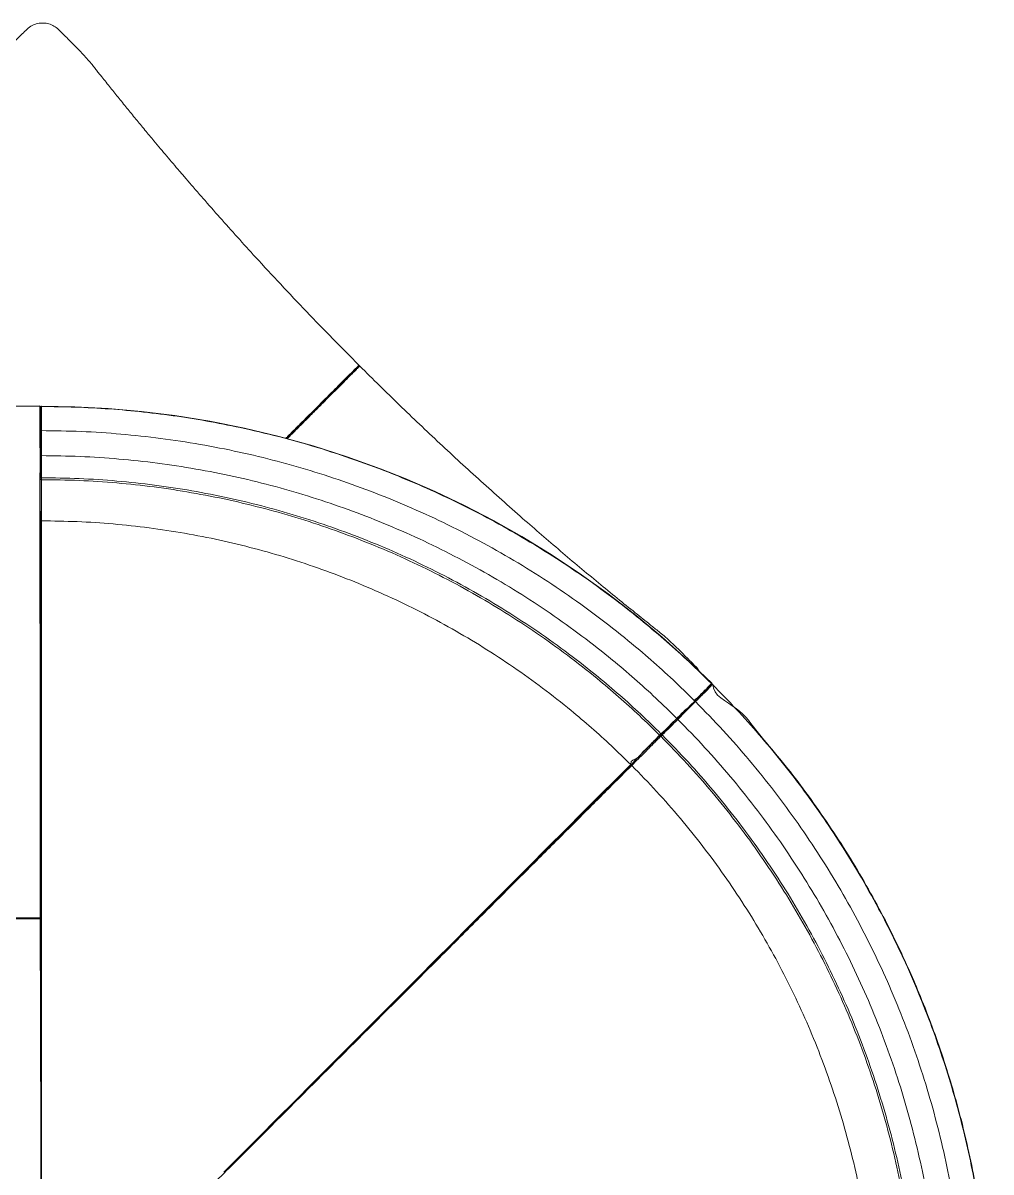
# Model space of a CAD drawing. Header units: millimetres. Extents: x -5377 to 4858, y -4782 to 4333.
# Drawn here: x 2559 to 3334, y -281 to 638 of the extents above; entities that cross this region are included whole.
import ezdxf

# ---------------------------------------------------------------- set-up
doc = ezdxf.new("R2010")
doc.units = ezdxf.units.MM
doc.layers.add('DIKOM_ОБЪЕКТ', color=7, linetype='Continuous')

msp = doc.modelspace()

# ---------------------------------------------------------------- linework, layer by layer
at = {"layer": 'DIKOM_ОБЪЕКТ', "color": 7, "linetype": 'Continuous', "lineweight": 15}
for p, q in [((2574.05, 331.151), (2574.05, 330.787)), ((2574.05, 330.787), (2573.24, 330.06)), ((2574.05, 311.503), (2573.333, 311.502)), ((2574.05, 311.503), (2574.05, 291.503)), ((2574.05, 291.503), (2573.371, 291.502)), ((2572.72, 273.705), (2572.719, 273.754)), ((2574.05, 272.291), (2573.057, 273.182)), ((2574.05, 273.818), (2573.243, 274.543)), ((2574.05, 273.818), (2574.05, 272.291)), ((3110.944, 108.398), (3110.073, 108.445)), ((3097.309, 94.762), (3096.776, 95.293)), ((3083.167, 80.62), (3082.636, 81.149)), ((3082.64, 81.139), (3082.639, 81.139)), ((3069.582, 67.035), (3069.52, 68.172)), ((3069.71, 69.063), (3069.711, 69.064)), ((3070.662, 68.115), (3070.614, 68.992)), ((3046.013, 44.61), (3048.304, 46.867)), ((2441.825, -78.497), (2572.916, -78.497)), ((2572.915, -78.497), (2441.827, -78.497)), ((2573.416, -78.996), (2573.413, -79.002))]:
    msp.add_line(p, q, dxfattribs=at)
at = {"layer": 'DIKOM_ОБЪЕКТ', "color": 7, "linetype": 'Continuous', "lineweight": 15, "flags": 128}
for points in [[(3110.256, 109.6), (3090.773, 128.335), (3070.629, 146.372), (3049.863, 163.675), (3027.402, 181.041), (3004.3, 197.562), (2980.605, 213.203), (2958.365, 226.762), (2935.654, 239.561), (2912.513, 251.578), (2888.98, 262.793), (2865.096, 273.185), (2845.348, 281.054), (2818.644, 290.696), (2791.589, 299.336), (2764.239, 306.958), (2736.623, 313.551), (2708.771, 319.109), (2680.74, 323.622), (2654.192, 326.911), (2627.53, 329.264), (2600.8, 330.679), (2574.05, 331.151), (2574.05, 331.151)], [(3109.999, 108.636), (3110.04, 108.678), (3110.264, 108.902)], [(3111.202, 108.656), (3111.058, 108.511), (3110.944, 108.398)], [(3097.309, 94.762), (3089.389, 86.843), (3083.167, 80.62)], [(3096.784, 95.286), (3096.779, 95.29), (3096.749, 95.321), (3096.692, 95.378), (3096.613, 95.457), (3096.519, 95.551)], [(3070.662, 68.115), (3070.057, 67.51), (3069.582, 67.035)], [(2720.13, -281.447), (2734.183, -267.343), (2748.317, -253.161), (2762.494, -238.939), (2776.707, -224.685), (2790.974, -210.38), (2805.239, -196.078), (2819.466, -181.816), (2833.618, -167.632), (2847.652, -153.568), (2861.574, -139.617), (2875.402, -125.761), (2889.082, -112.055), (2902.579, -98.533), (2915.857, -85.231), (2932.3, -68.76), (2948.331, -52.702), (2963.905, -37.102), (2978.98, -22.002), (2993.515, -7.445), (3007.469, 6.532), (3020.803, 19.889), (3033.482, 32.589), (3045.455, 44.582), (3045.455, 44.582), (3045.455, 44.582)], [(3046.035, 44.588), (3046.031, 44.583), (3046.003, 44.553)], [(2442.066, -77.981), (2442.945, -77.981), (2446.457, -77.983), (2460.508, -77.99), (2516.708, -78.018), (2573.153, -78.046)], [(2573.153, -78.046), (2573.145, -78.136), (2573.129, -78.222), (2573.105, -78.3), (2573.076, -78.367), (2573.041, -78.422), (2573.001, -78.463), (2572.959, -78.488), (2572.915, -78.497)], [(2572.916, -78.497), (2572.965, -78.507), (2573.013, -78.539), (2573.056, -78.591), (2573.093, -78.661), (2573.123, -78.745), (2573.143, -78.839), (2573.154, -78.941), (2573.154, -79.045)]]:
    msp.add_lwpolyline(points, dxfattribs=at)
at = {"layer": 'DIKOM_ОБЪЕКТ', "color": 7, "linetype": 'Continuous', "lineweight": 15}
for centre, radius, start, end in [((2841.394, 316.122), 336.402, 312.742298, 315.75422), ((3201.787, 200.387), 168.571, 224.897887, 225.024036), ((3018.585, 17.339), 90.412, 44.885412, 45.121081), ((2912.821, 225.253), 221.381, 314.732908, 315.127825), ((3068.98, 68.341), 0.5, 225.384367, 288.517848), ((3068.981, 68.34), 0.498, 288.488438, 321.861287), ((3045.747, 44.9), 0.431, 227.402814, 306.520969), ((2572.915, -77.997), 0.5, 270, 0.022736), ((2572.916, -78.997), 0.5, 0.024842, 90), ((2573.199, -77.573), 0.475, 264.441004, 297.043732), ((2573.188, -78.453), 0.593, 266.729199, 292.319362)]:
    msp.add_arc(centre, radius, start, end, dxfattribs=at)
for points, knots in [([(2546.037, 616.583), (2547.348, 617.849), (2549.961, 620.374), (2553.866, 624.152), (2557.765, 627.895), (2561.533, 631.621), (2565.382, 635.04), (2569.903, 636.961), (2574.485, 637.686), (2578.998, 637.262), (2583.258, 635.773), (2587.072, 633.232), (2590.21, 629.868), (2593.514, 626.625), (2596.815, 623.312), (2600.186, 619.942), (2603.798, 616.349), (2607.537, 612.41), (2611.19, 608.333), (2614.392, 604.55), (2617.032, 601.262), (2619.302, 598.377), (2620.739, 596.565), (2621.438, 595.685)], [0, 0, 0, 0, 0.0543568, 0.1084021, 0.1621184, 0.2154917, 0.2668122, 0.3143477, 0.3597478, 0.4040002, 0.4481522, 0.4930779, 0.5391572, 0.5850145, 0.6312481, 0.6786597, 0.7272133, 0.7832039, 0.8406695, 0.8904873, 0.9310247, 0.9664737, 1, 1, 1, 1]), ([(2621.438, 595.685), (2623.811, 592.7), (2628.455, 586.862), (2635.48, 578.124), (2642.516, 569.439), (2649.67, 560.687), (2656.883, 551.937), (2663.442, 544.047), (2669.283, 537.072), (2674.381, 531.021), (2679.473, 525.011), (2684.713, 518.866), (2690.304, 512.346), (2696.522, 505.144), (2705.408, 494.929), (2716.942, 481.823), (2730.987, 466.11), (2747.195, 448.264), (2765.593, 428.383), (2786.157, 406.657), (2806.995, 385.091), (2821.075, 370.922), (2828.08, 363.873)], [0, 0, 0, 0, 0.0368212, 0.0720259, 0.108253, 0.1447347, 0.1811706, 0.217734, 0.2438058, 0.2690113, 0.2941223, 0.3198605, 0.3469853, 0.3770495, 0.4117285, 0.4777065, 0.5456113, 0.6152121, 0.7104667, 0.8071413, 0.9040454, 1, 1, 1, 1]), ([(2769.675, 305.443), (2770.282, 306.051), (2773.262, 309.033), (2778.547, 314.319), (2785.391, 321.166), (2792.004, 327.782), (2798.27, 334.051), (2804.381, 340.164), (2810.192, 345.977), (2815.565, 351.353), (2819.977, 355.767), (2823.456, 359.247), (2826.184, 361.976), (2827.449, 363.241), (2828.08, 363.873)], [0, 0, 0, 0, 0.0216654, 0.1062665, 0.1926354, 0.27943, 0.3662284, 0.4526003, 0.5507362, 0.6491846, 0.7473172, 0.8314809, 0.9158395, 1, 1, 1, 1]), ([(2828.07, 363.155), (2827.616, 362.701), (2826.708, 361.792), (2824.877, 359.961), (2822.705, 357.787), (2820.04, 355.122), (2816.858, 351.938), (2813.083, 348.162), (2808.862, 343.939), (2804.011, 339.085), (2798.539, 333.611), (2792.364, 327.434), (2785.751, 320.817), (2778.857, 313.921), (2773.65, 308.711), (2770.771, 305.831), (2770.229, 305.289)], [0, 0, 0, 0, 0.06250605, 0.12501282, 0.18883505, 0.25265725, 0.32556925, 0.39848181, 0.47352252, 0.54856392, 0.63376172, 0.71895911, 0.80759625, 0.89623329, 0.980465, 1, 1, 1, 1]), ([(2770.229, 305.289), (2772.192, 307.252), (2776.178, 311.24), (2782.083, 317.148), (2787.924, 322.991), (2793.529, 328.599), (2798.81, 333.883), (2803.79, 338.865), (2808.472, 343.548), (2812.758, 347.836), (2816.583, 351.663), (2819.973, 355.054), (2822.94, 358.023), (2825.206, 360.29), (2826.906, 361.991), (2827.681, 362.766), (2828.07, 363.155)], [0, 0, 0, 0, 0.0714528, 0.1451105, 0.2209688, 0.2968268, 0.3704812, 0.444137, 0.5199722, 0.5958068, 0.6688085, 0.7418096, 0.8169452, 0.8920811, 0.9459379, 1, 1, 1, 1]), ([(2828.787, 363.166), (2828.395, 362.774), (2827.612, 361.99), (2825.678, 360.055), (2822.771, 357.148), (2818.516, 352.891), (2813.472, 347.844), (2807.663, 342.034), (2801.191, 335.559), (2794.151, 328.516), (2786.611, 320.973), (2778.807, 313.166), (2773.418, 307.774), (2770.78, 305.135)], [0, 0, 0, 0, 0.0545185, 0.1090374, 0.2077493, 0.3067751, 0.4054808, 0.5050884, 0.6050195, 0.7046267, 0.8042535, 0.9042043, 1, 1, 1, 1]), ([(2828.08, 363.873), (2828.115, 363.83), (2828.185, 363.744), (2828.229, 363.58), (2828.22, 363.412), (2828.163, 363.263), (2828.098, 363.187), (2828.07, 363.155)], [0, 0, 0, 0, 0.207052, 0.41401884, 0.62358859, 0.83881721, 1, 1, 1, 1]), ([(2828.07, 363.155), (2828.116, 363.193), (2828.208, 363.268), (2828.383, 363.316), (2828.558, 363.305), (2828.697, 363.246), (2828.763, 363.187), (2828.787, 363.166)], [0, 0, 0, 0, 0.2229248, 0.4457726, 0.6652949, 0.8788686, 1, 1, 1, 1]), ([(2828.787, 363.166), (2839.29, 352.771), (2860.376, 331.899), (2892.719, 301.194), (2925.596, 270.926), (2952.817, 246.699), (2974.084, 228.217), (2989.24, 215.242), (3004.442, 202.419), (3019.592, 189.829), (3034.467, 177.65), (3048.391, 166.409), (3058.361, 158.467), (3064.699, 153.452), (3068.331, 150.595), (3072.43, 147.176), (3076.857, 143.259), (3081.289, 139.077), (3085.515, 134.823), (3089.576, 130.772), (3093.354, 126.993), (3096.699, 123.652), (3099.024, 121.322), (3099.767, 119.828), (3099.901, 119.558)], [0, 0, 0, 0, 0.1215137, 0.2439841, 0.366716, 0.4890002, 0.5436369, 0.5984216, 0.6530705, 0.7071863, 0.7604091, 0.8111662, 0.8543441, 0.8652345, 0.8776334, 0.8923396, 0.9091242, 0.9262415, 0.9424377, 0.9584311, 0.9734297, 0.9863081, 0.9975242, 1, 1, 1, 1]), ([(2572.703, 331.143), (2562.393, 331.077), (2550.844, 331.003), (2532.255, 330.879), (2516.936, 330.775), (2502.856, 330.676), (2495.816, 330.627)], [0, 0, 0, 0, 0.4022773, 0.4506169, 0.7253096, 1, 1, 1, 1]), ([(2572.719, 273.754), (2572.717, 273.763), (2572.712, 273.78), (2572.751, 273.947), (2572.837, 274.616), (2572.899, 275.805), (2572.959, 277.434), (2573.007, 279.481), (2573.044, 281.87), (2573.075, 284.536), (2573.062, 288.447), (2572.995, 293.615), (2572.955, 299.921), (2572.93, 306.237), (2572.967, 311.529), (2572.976, 315.782), (2572.951, 318.883), (2572.929, 321.772), (2572.901, 324.379), (2572.875, 326.615), (2572.844, 328.431), (2572.834, 329.777), (2572.779, 330.95), (2572.684, 331.472), (2572.673, 331.516), (2572.689, 331.156), (2572.705, 331.011), (2572.704, 331.098), (2572.703, 331.143)], [0, 0, 0, 0, 0.0207174, 0.0452359, 0.0697003, 0.094494, 0.1192872, 0.1442947, 0.1693031, 0.1942847, 0.2192697, 0.2715214, 0.3240749, 0.3769919, 0.4297413, 0.4567474, 0.4837478, 0.5106698, 0.5375882, 0.5645228, 0.5914574, 0.6184016, 0.6453474, 0.7146238, 0.7841503, 0.8539627, 0.9236292, 1, 1, 1, 1]), ([(2572.703, 331.143), (2572.705, 331.143), (2572.818, 331.145), (2572.997, 331.093), (2573.17, 330.879), (2573.205, 330.725), (2573.205, 330.649), (2573.205, 330.649)], [0, 0, 0, 0, 0.00528997, 0.50185378, 0.81373906, 0.99910168, 1, 1, 1, 1]), ([(2574.05, 331.151), (2574.042, 331.145), (2574.025, 331.132), (2573.89, 331.014), (2573.661, 330.812), (2573.438, 330.614), (2573.28, 330.472), (2573.254, 330.45)], [0, 0, 0, 0, 0.20649, 0.4132043, 0.6165137, 0.9390773, 1, 1, 1, 1]), ([(2572.716, 273.688), (2572.736, 273.686), (2572.809, 273.679), (2572.924, 273.722), (2573.037, 273.795), (2573.113, 273.878), (2573.16, 273.957), (2573.185, 274.02), (2573.197, 274.064), (2573.201, 274.086), (2573.203, 274.098), (2573.206, 274.109), (2573.206, 274.12), (2573.208, 274.131), (2573.209, 274.148), (2573.217, 274.23), (2573.245, 274.534), (2573.281, 275.157), (2573.315, 276.084), (2573.348, 277.291), (2573.376, 278.752), (2573.403, 280.441), (2573.427, 282.329), (2573.44, 284.396), (2573.437, 286.594), (2573.412, 288.852), (2573.374, 291.236), (2573.33, 294.032), (2573.321, 299.027), (2573.32, 304.681), (2573.331, 310.105), (2573.338, 313.337), (2573.332, 315.804), (2573.322, 318.038), (2573.311, 320.219), (2573.3, 322.285), (2573.289, 324.209), (2573.28, 325.934), (2573.275, 327.408), (2573.271, 328.586), (2573.277, 329.451), (2573.254, 329.987), (2573.225, 330.259), (2573.181, 330.424), (2573.188, 330.414), (2573.203, 330.267), (2573.177, 330.608), (2573.205, 330.496), (2573.204, 330.623), (2573.204, 330.649)], [0, 0, 0, 0, 0.0005004, 0.0018343, 0.0029236, 0.0038442, 0.0046091, 0.0052098, 0.005565, 0.0057781, 0.005972, 0.0062573, 0.0068338, 0.0085768, 0.0159308, 0.0368105, 0.0554108, 0.0750284, 0.0946169, 0.1141492, 0.1335445, 0.1527314, 0.1719355, 0.1913798, 0.2109549, 0.2303013, 0.248795, 0.2705635, 0.300049, 0.3734681, 0.4116316, 0.4354225, 0.4540691, 0.4738289, 0.4934906, 0.5136556, 0.5341776, 0.5548532, 0.57538, 0.5955485, 0.6152476, 0.6344208, 0.654194, 0.6715709, 0.681028, 0.6926632, 0.707203, 0.9394825, 1, 1, 1, 1]), ([(2574.05, 330.787), (2574.05, 330.705), (2574.05, 330.537), (2574.05, 329.424), (2574.05, 327.623), (2574.05, 325.115), (2574.05, 322.05), (2574.05, 318.625), (2574.05, 315.067), (2574.05, 312.669), (2574.05, 311.503)], [0, 0, 0, 0, 0.1167056, 0.240238, 0.3687883, 0.4999991, 0.6312111, 0.7597601, 0.8832953, 1, 1, 1, 1]), ([(2574.05, 330.787), (2583.141, 330.693), (2601.323, 330.504), (2628.559, 328.98), (2655.728, 326.548), (2682.788, 323.124), (2709.711, 318.735), (2738.047, 313.063), (2767.725, 305.905), (2798.629, 297.051), (2829.136, 286.896), (2858.108, 275.869), (2885.561, 264.141), (2911.511, 251.875), (2936.981, 238.637), (2961.932, 224.446), (2986.328, 209.322), (3010.137, 193.287), (3033.319, 176.364), (3054.728, 159.466), (3074.424, 142.749), (3092.554, 126.406), (3104.184, 115.03), (3109.999, 109.342)], [0, 0, 0, 0, 0.045835, 0.0916754, 0.1375061, 0.1833479, 0.229178, 0.2750194, 0.3290351, 0.38306, 0.4370756, 0.4911011, 0.5393289, 0.5875659, 0.6357971, 0.6840305, 0.7322656, 0.7804952, 0.828733, 0.8769605, 0.9179784, 0.9589857, 1, 1, 1, 1]), ([(2574.05, 311.503), (2584.682, 311.371), (2605.946, 311.106), (2637.783, 308.967), (2669.5, 305.557), (2701.042, 300.757), (2732.16, 294.646), (2762.806, 287.254), (2792.926, 278.625), (2822.657, 268.728), (2852.139, 257.507), (2881.313, 244.95), (2910.106, 231.054), (2938.277, 215.925), (2965.763, 199.597), (2992.523, 182.094), (3018.498, 163.454), (3041.521, 145.383), (3061.763, 128.201), (3079.477, 112.229), (3090.838, 101.111), (3096.519, 95.551)], [0, 0, 0, 0, 0.0549859, 0.1099697, 0.1649573, 0.2199392, 0.2749286, 0.328928, 0.3829365, 0.4369352, 0.490944, 0.5460439, 0.6011556, 0.6562553, 0.7113671, 0.7664667, 0.8215787, 0.8766783, 0.9177902, 0.9588915, 1, 1, 1, 1]), ([(2574.05, 291.503), (2574.05, 290.435), (2574.05, 288.235), (2574.05, 284.972), (2574.05, 281.831), (2574.05, 279.02), (2574.05, 276.72), (2574.05, 275.068), (2574.05, 274.047), (2574.05, 273.893), (2574.05, 273.818)], [0, 0, 0, 0, 0.1167045, 0.2402398, 0.3687904, 0.4999988, 0.6312122, 0.75976, 0.8832943, 1, 1, 1, 1]), ([(2574.05, 291.503), (2584.395, 291.375), (2605.084, 291.117), (2636.06, 289.036), (2666.921, 285.718), (2697.61, 281.047), (2727.887, 275.101), (2757.704, 267.909), (2787.01, 259.513), (2815.938, 249.884), (2844.622, 238.966), (2873.009, 226.748), (2901.024, 213.228), (2928.433, 198.509), (2955.176, 182.621), (2981.213, 165.592), (3006.485, 147.455), (3028.885, 129.874), (3048.576, 113.16), (3065.805, 97.626), (3076.855, 86.812), (3082.381, 81.405)], [0, 0, 0, 0, 0.0549881, 0.1099742, 0.1649645, 0.2199488, 0.2749406, 0.3289422, 0.382953, 0.4369539, 0.4909652, 0.5460677, 0.601182, 0.6562837, 0.711398, 0.7665, 0.8216144, 0.8767164, 0.9178157, 0.9589044, 1, 1, 1, 1]), ([(2573.153, -78.046), (2573.147, -70.416), (2573.134, -55.139), (2573.116, -32.417), (2573.098, -9.886), (2573.08, 12.367), (2573.063, 34.271), (2573.047, 54.724), (2573.033, 73.751), (2573.018, 92.783), (2573.004, 112.724), (2572.989, 133.408), (2572.976, 153.442), (2572.965, 172.761), (2572.957, 189.769), (2572.949, 204.726), (2572.941, 217.809), (2572.934, 230.285), (2572.933, 241.113), (2572.93, 249.955), (2572.918, 256.682), (2572.897, 262.302), (2572.872, 266.386), (2572.839, 269.063), (2572.803, 270.683), (2572.769, 271.702), (2572.742, 272.274), (2572.722, 272.811), (2572.723, 273.125), (2572.724, 273.388)], [0, 0, 0, 0, 0.0437128, 0.0875239, 0.1313847, 0.1752454, 0.2190563, 0.262769, 0.3000738, 0.3373787, 0.3833755, 0.4294586, 0.4755706, 0.5216536, 0.5676504, 0.602404, 0.6371879, 0.6719502, 0.7066748, 0.7320641, 0.7575701, 0.7830764, 0.8084664, 0.8273646, 0.8463033, 0.8653003, 0.8843198, 0.9032863, 1, 1, 1, 1]), ([(2573.043, 274.244), (2573.046, 273.987), (2573.05, 273.679), (2573.058, 273.15), (2573.064, 272.575), (2573.073, 271.552), (2573.08, 269.93), (2573.086, 267.256), (2573.088, 263.24), (2573.089, 257.628), (2573.087, 252.296), (2573.084, 248.43), (2573.083, 247.279)], [0, 0, 0, 0, 0.3406824, 0.4093895, 0.4782885, 0.5471064, 0.6157122, 0.6841736, 0.7749962, 0.8658184, 0.9600476, 1, 1, 1, 1]), ([(2574.05, 273.818), (2584.141, 273.693), (2604.321, 273.442), (2634.537, 271.411), (2664.639, 268.175), (2694.575, 263.619), (2724.108, 257.819), (2753.193, 250.803), (2781.779, 242.614), (2809.997, 233.221), (2837.976, 222.572), (2865.666, 210.654), (2892.992, 197.466), (2919.728, 183.108), (2945.815, 167.611), (2971.212, 150.999), (2995.863, 133.309), (3017.69, 116.177), (3036.854, 99.912), (3053.599, 84.82), (3064.34, 74.316), (3069.711, 69.064)], [0, 0, 0, 0, 0.0550141, 0.1100262, 0.1650423, 0.2200526, 0.2750704, 0.329097, 0.3831336, 0.4371599, 0.4911966, 0.5463249, 0.6014651, 0.6565928, 0.7117335, 0.7668611, 0.8220013, 0.8771294, 0.9180911, 0.9590422, 1, 1, 1, 1]), ([(2574.05, 272.291), (2584.119, 272.165), (2604.256, 271.915), (2634.406, 269.889), (2664.442, 266.66), (2694.313, 262.114), (2723.782, 256.326), (2752.804, 249.326), (2781.328, 241.154), (2809.484, 231.782), (2837.403, 221.155), (2865.031, 209.264), (2892.299, 196.104), (2918.976, 181.777), (2945.006, 166.314), (2970.348, 149.739), (2994.946, 132.087), (3016.725, 114.992), (3035.846, 98.764), (3052.553, 83.706), (3063.27, 73.226), (3068.629, 67.985)], [0, 0, 0, 0, 0.0550147, 0.110027, 0.1650439, 0.2200548, 0.2750726, 0.3291005, 0.3831371, 0.437164, 0.4912013, 0.5463303, 0.6014708, 0.6565993, 0.7117401, 0.7668685, 0.8220091, 0.8771376, 0.9180967, 0.9590448, 1, 1, 1, 1]), ([(2574.05, 272.291), (2574.05, 272.126), (2574.05, 271.796), (2574.05, 270.023), (2574.05, 267.302), (2574.05, 263.552), (2574.05, 258.838), (2574.05, 253.194), (2574.05, 246.767), (2574.05, 241.817), (2574.05, 239.355)], [0, 0, 0, 0, 0.1234037, 0.2481662, 0.3738493, 0.5000001, 0.6261497, 0.7518343, 0.8765968, 1, 1, 1, 1]), ([(2573.419, -77.999), (2573.418, -77.521), (2573.414, -72.981), (2573.41, -64.431), (2573.405, -52.313), (2573.401, -40.195), (2573.397, -28.062), (2573.392, -15.975), (2573.388, -3.966), (2573.384, 7.958), (2573.38, 19.79), (2573.376, 31.525), (2573.372, 43.156), (2573.368, 54.678), (2573.364, 66.083), (2573.36, 77.367), (2573.357, 88.514), (2573.353, 99.509), (2573.35, 110.338), (2573.347, 121.001), (2573.344, 131.496), (2573.34, 141.819), (2573.338, 151.964), (2573.335, 161.924), (2573.333, 171.694), (2573.33, 181.269), (2573.328, 190.642), (2573.326, 199.809), (2573.325, 208.763), (2573.324, 217.528), (2573.317, 225.757), (2573.311, 233.081), (2573.308, 238.866), (2573.308, 243.471), (2573.309, 245.885), (2573.309, 247.061)], [0, 0, 0, 0, 0.0037804, 0.0359078, 0.0678742, 0.1002314, 0.132794, 0.1653449, 0.1978882, 0.2304277, 0.2629678, 0.2955125, 0.3280653, 0.3606305, 0.3932127, 0.4258168, 0.4584469, 0.4910331, 0.5235501, 0.5560565, 0.5885553, 0.6210496, 0.6535422, 0.6860359, 0.7185336, 0.7510376, 0.7835502, 0.8160739, 0.848612, 0.8811633, 0.9140649, 0.9428365, 0.967397, 0.9841084, 1, 1, 1, 1]), ([(2574.05, 239.355), (2574.05, 234.499), (2574.05, 224.711), (2574.05, 208.947), (2574.05, 192.262), (2574.05, 174.604), (2574.05, 156.021), (2574.05, 136.545), (2574.05, 116.221), (2574.05, 95.103), (2574.05, 73.253), (2574.05, 50.739), (2574.05, 27.637), (2574.05, 4.03), (2574.05, -19.995), (2574.05, -44.348), (2574.05, -68.932), (2574.05, -93.652), (2574.05, -118.411), (2574.05, -143.112), (2574.05, -167.662), (2574.05, -191.969), (2574.05, -215.807), (2574.05, -239.1), (2574.05, -261.783), (2574.05, -283.929), (2574.05, -305.482), (2574.05, -326.379), (2574.05, -346.616), (2574.05, -359.635), (2574.05, -366.096)], [0, 0, 0, 0, 0.0333726, 0.0672585, 0.1016326, 0.1364666, 0.1717295, 0.2073876, 0.2434045, 0.2797414, 0.3163569, 0.3532081, 0.39025, 0.4274361, 0.4647191, 0.5020506, 0.5393822, 0.5766652, 0.6138513, 0.6508932, 0.6877443, 0.7243599, 0.7606968, 0.79608, 0.8311175, 0.865775, 0.9000203, 0.9338236, 0.9671583, 1, 1, 1, 1]), ([(2574.05, 239.355), (2583.645, 239.236), (2602.836, 238.997), (2631.569, 237.066), (2660.194, 233.989), (2688.661, 229.656), (2716.744, 224.141), (2744.403, 217.47), (2771.586, 209.682), (2798.419, 200.75), (2825.025, 190.623), (2851.356, 179.29), (2877.341, 166.749), (2902.765, 153.096), (2927.572, 138.359), (2951.723, 122.563), (2975.165, 105.74), (2995.928, 89.443), (3014.168, 73.962), (3030.112, 59.589), (3040.34, 49.585), (3045.455, 44.582)], [0, 0, 0, 0, 0.0550042, 0.1100063, 0.1650126, 0.2200131, 0.2750212, 0.3290385, 0.3830649, 0.4370819, 0.491109, 0.5462275, 0.6013579, 0.6564757, 0.7116064, 0.766724, 0.8218548, 0.8769728, 0.9179866, 0.9589897, 1, 1, 1, 1]), ([(3096.519, 95.551), (3096.519, 95.551), (3096.519, 96.636), (3099.177, 97.71), (3100.958, 100.143), (3103.176, 102.213), (3105.052, 104.164), (3106.715, 105.851), (3108.081, 107.26), (3109.101, 108.325), (3109.836, 109.116), (3109.942, 109.262), (3109.999, 109.341)], [0, 0, 0, 0, 0.0000015, 0.1089248, 0.2178493, 0.3267995, 0.43575, 0.5445464, 0.6533398, 0.7619827, 0.8706243, 1, 1, 1, 1]), ([(3096.784, 95.286), (3097.128, 95.63), (3098.02, 96.522), (3099.476, 97.98), (3101.115, 99.625), (3102.703, 101.22), (3104.191, 102.717), (3105.554, 104.09), (3106.769, 105.317), (3107.817, 106.378), (3108.677, 107.252), (3109.338, 107.928), (3109.789, 108.401), (3109.97, 108.592), (3110.019, 108.654), (3110.035, 108.674)], [0, 0, 0, 0, 0.0500837, 0.1297744, 0.2136744, 0.296962, 0.3802904, 0.4640073, 0.5471926, 0.6308693, 0.7142311, 0.7975629, 0.88146, 0.9631066, 1, 1, 1, 1]), ([(3110.944, 108.398), (3110.887, 108.34), (3110.768, 108.221), (3109.981, 107.434), (3108.707, 106.161), (3106.934, 104.387), (3104.767, 102.22), (3102.345, 99.799), (3099.829, 97.282), (3098.133, 95.586), (3097.309, 94.762)], [0, 0, 0, 0, 0.1167012, 0.2402384, 0.368788, 0.499999, 0.6312105, 0.7597605, 0.8832924, 1, 1, 1, 1]), ([(3111.202, 108.656), (3111.192, 108.657), (3111.171, 108.66), (3110.992, 108.672), (3110.688, 108.691), (3110.34, 108.711), (3110.076, 108.726), (3109.991, 108.73)], [0, 0, 0, 0, 0.1891246, 0.3783317, 0.5645094, 0.8598488, 1, 1, 1, 1]), ([(3109.999, 109.343), (3110.001, 109.345), (3110.012, 109.356), (3110.056, 109.401), (3110.141, 109.485), (3110.216, 109.56), (3110.256, 109.6)], [0, 0, 0, 0, 0.0232687, 0.1247418, 0.5306343, 1, 1, 1, 1]), ([(3109.999, 109.342), (3109.999, 109.342), (3109.999, 109.342), (3109.999, 109.342), (3109.999, 109.343)], [0, 0, 0, 0, 0.001447, 1, 1, 1, 1]), ([(3110.141, 108.94), (3110.142, 108.987), (3110.145, 109.083), (3110.096, 109.226), (3110.031, 109.304), (3109.999, 109.343)], [0, 0, 0, 0, 0.3132704, 0.6564769, 1, 1, 1, 1]), ([(3110.031, 108.676), (3110.056, 108.709), (3110.111, 108.784), (3110.148, 108.925), (3110.145, 109.077), (3110.097, 109.224), (3110.032, 109.302), (3109.999, 109.341)], [0, 0, 0, 0, 0.1708471, 0.3781064, 0.5854111, 0.7926945, 1, 1, 1, 1]), ([(3110.256, 109.6), (3110.257, 109.6), (3110.337, 109.525), (3110.425, 109.361), (3110.396, 109.103), (3110.326, 108.949), (3110.265, 108.903), (3110.264, 108.902)], [0, 0, 0, 0, 0.0052571, 0.479592, 0.8033668, 0.997962, 1, 1, 1, 1]), ([(3110.944, 108.398), (3117.306, 101.903), (3130.03, 88.913), (3148.211, 68.576), (3165.703, 47.645), (3182.416, 26.091), (3198.35, 3.949), (3214.376, -20.098), (3230.299, -46.145), (3245.892, -74.258), (3260.282, -103.01), (3272.971, -131.294), (3284.09, -159), (3293.767, -186.022), (3302.416, -213.393), (3310.024, -241.07), (3316.58, -269.015), (3322.077, -297.189), (3326.503, -325.548), (3329.693, -352.635), (3331.8, -378.383), (3333.063, -402.759), (3333.243, -419.026), (3333.332, -427.161)], [0, 0, 0, 0, 0.0458354, 0.0916756, 0.1375061, 0.1833483, 0.2291782, 0.2750194, 0.3290353, 0.3830603, 0.4370755, 0.491101, 0.5393291, 0.587566, 0.635797, 0.6840305, 0.7322655, 0.7804953, 0.8287329, 0.8769603, 0.9179783, 0.9589856, 1, 1, 1, 1]), ([(3333.697, -427.159), (3333.588, -418.149), (3333.371, -400.126), (3331.826, -373.129), (3329.351, -345.749), (3325.8, -318.028), (3321.147, -290.01), (3315.608, -262.951), (3309.282, -236.866), (3302.273, -211.757), (3294.406, -186.896), (3285.697, -162.325), (3276.737, -139.562), (3266.766, -116.38), (3255.707, -92.824), (3242.685, -67.583), (3228.733, -42.845), (3213.856, -18.65), (3198.112, 4.984), (3181.721, 27.526), (3165.202, 49.187), (3147.017, 69.249), (3132.831, 90.851), (3111.202, 99.461), (3111.202, 108.656), (3111.202, 108.656)], [0, 0, 0, 0, 0.0454089, 0.0908314, 0.1362403, 0.1839373, 0.23165, 0.279347, 0.3231048, 0.366899, 0.4107055, 0.4544997, 0.4982576, 0.533969, 0.5816661, 0.6293788, 0.6770757, 0.7247727, 0.7724854, 0.8201824, 0.8651235, 0.9100912, 0.9550587, 0.9999999, 1, 1, 1, 1]), ([(3082.381, 81.405), (3083.591, 82.572), (3086.011, 84.906), (3090.103, 89.879), (3096.519, 92.221), (3096.519, 95.551), (3096.519, 95.551)], [0, 0, 0, 0, 0.2502154, 0.5004314, 0.9999978, 1, 1, 1, 1]), ([(3082.644, 81.142), (3085.266, 83.787), (3089.257, 87.81), (3094.013, 92.436), (3096.013, 94.602), (3096.765, 95.262), (3096.787, 95.281)], [0, 0, 0, 0, 0.5586226, 0.8499571, 0.9956175, 1, 1, 1, 1]), ([(3097.309, 94.762), (3104.733, 87.151), (3119.582, 71.928), (3140.582, 47.903), (3160.598, 23.064), (3179.507, -2.634), (3197.189, -28.958), (3213.632, -55.855), (3228.829, -83.255), (3242.854, -111.276), (3255.766, -140.057), (3267.516, -169.566), (3278.051, -199.752), (3287.272, -230.369), (3295.162, -261.35), (3301.708, -292.649), (3306.894, -324.196), (3310.396, -353.255), (3312.56, -379.718), (3313.791, -403.537), (3313.963, -419.432), (3314.049, -427.38)], [0, 0, 0, 0, 0.0549859, 0.1099697, 0.1649574, 0.2199395, 0.2749287, 0.3289281, 0.3829365, 0.4369352, 0.4909441, 0.5460441, 0.6011558, 0.6562552, 0.7113673, 0.7664666, 0.8215786, 0.8766783, 0.9177902, 0.9588915, 1, 1, 1, 1]), ([(3070.372, 69.021), (3070.392, 69.039), (3070.449, 69.087), (3070.689, 69.308), (3071.174, 69.774), (3071.881, 70.46), (3072.779, 71.34), (3073.848, 72.394), (3075.081, 73.612), (3076.448, 74.967), (3077.928, 76.439), (3079.496, 78.001), (3081.078, 79.576), (3082.133, 80.631), (3082.64, 81.138)], [0, 0, 0, 0, 0.0494469, 0.1336482, 0.2234576, 0.3110347, 0.3976375, 0.4849112, 0.5714655, 0.6581713, 0.7456233, 0.8324541, 0.9195551, 1, 1, 1, 1]), ([(3083.167, 80.62), (3082.411, 79.865), (3080.856, 78.309), (3078.548, 76.002), (3076.327, 73.781), (3074.34, 71.793), (3072.713, 70.167), (3071.546, 68.999), (3070.824, 68.277), (3070.715, 68.168), (3070.662, 68.115)], [0, 0, 0, 0, 0.1167053, 0.2402411, 0.36879, 0.5000024, 0.6312116, 0.7597595, 0.8832986, 1, 1, 1, 1]), ([(3082.377, 81.402), (3082.379, 81.403), (3082.381, 81.403), (3082.381, 81.405), (3082.381, 81.405)], [0, 0, 0, 0, 0.9912747, 1, 1, 1, 1]), ([(3083.167, 80.62), (3090.391, 73.214), (3104.838, 58.403), (3125.27, 35.027), (3144.745, 10.86), (3163.144, -14.144), (3180.348, -39.757), (3196.347, -65.927), (3211.132, -92.586), (3224.778, -119.85), (3237.341, -147.853), (3248.774, -176.564), (3259.023, -205.934), (3267.996, -235.723), (3275.672, -265.868), (3282.042, -296.321), (3287.088, -327.015), (3290.494, -355.286), (3292.599, -381.028), (3293.798, -404.195), (3293.965, -419.655), (3294.049, -427.386)], [0, 0, 0, 0, 0.0549882, 0.1099744, 0.1649645, 0.219949, 0.2749407, 0.3289423, 0.382953, 0.436954, 0.4909653, 0.5460677, 0.6011818, 0.6562837, 0.7113981, 0.7664999, 0.8216143, 0.8767163, 0.9178156, 0.9589043, 1, 1, 1, 1]), ([(3045.455, 44.582), (3045.455, 44.582), (3045.455, 48.384), (3051.274, 48.668), (3054.701, 54.367), (3058.891, 57.963), (3062.135, 61.404), (3064.826, 64.079), (3066.881, 66.174), (3068.185, 67.511), (3068.629, 67.985), (3068.629, 67.985), (3068.629, 67.985)], [0, 0, 0, 0, 0.0000003, 0.1193087, 0.2386175, 0.3618908, 0.4856056, 0.6093196, 0.7325934, 0.8662962, 0.9999988, 1, 1, 1, 1]), ([(3069.582, 67.035), (3069.465, 66.919), (3069.231, 66.685), (3067.978, 65.431), (3066.054, 63.507), (3063.402, 60.855), (3060.069, 57.523), (3056.078, 53.531), (3051.533, 48.987), (3048.033, 45.486), (3046.292, 43.746)], [0, 0, 0, 0, 0.1234036, 0.2481659, 0.3738499, 0.4999994, 0.6261502, 0.7518331, 0.8765957, 1, 1, 1, 1]), ([(3069.227, 68.125), (3069.147, 68.043), (3068.921, 67.811), (3067.678, 66.566), (3065.66, 64.541), (3062.987, 61.862), (3059.636, 58.506), (3055.639, 54.503), (3051.858, 50.717), (3049.247, 48.104), (3048.315, 47.171)], [0, 0, 0, 0, 0.0829048, 0.2342999, 0.3715803, 0.5088599, 0.6501291, 0.7913992, 0.9255083, 1, 1, 1, 1]), ([(3069.131, 67.898), (3069.201, 67.922), (3069.34, 67.97), (3069.356, 68.015), (3069.71, 68.202), (3070.053, 68.625), (3070.392, 69.043)], [0, 0, 0, 0, 0.0125586, 0.0250282, 0.0372435, 1, 1, 1, 1]), ([(3069.582, 67.035), (3076.613, 59.827), (3090.674, 45.411), (3110.561, 22.659), (3129.517, -0.864), (3147.424, -25.2), (3164.169, -50.13), (3179.741, -75.602), (3194.132, -101.549), (3207.414, -128.086), (3219.642, -155.342), (3230.77, -183.287), (3240.745, -211.873), (3249.479, -240.867), (3256.95, -270.208), (3263.15, -299.848), (3268.061, -329.723), (3271.373, -357.21), (3273.419, -382.207), (3274.585, -404.667), (3274.752, -419.656), (3274.836, -427.151)], [0, 0, 0, 0, 0.0550145, 0.1100271, 0.1650437, 0.2200546, 0.2750729, 0.3291003, 0.3831371, 0.437164, 0.4912014, 0.5463302, 0.6014708, 0.6565992, 0.7117402, 0.7668683, 0.8220092, 0.8771377, 0.9180966, 0.9590448, 1, 1, 1, 1]), ([(3070.367, 69.026), (3070.364, 69.023), (3070.323, 68.979), (3070.209, 68.935), (3070.042, 68.909), (3069.893, 68.941), (3069.783, 68.998), (3069.732, 69.043), (3069.71, 69.063)], [0, 0, 0, 0, 0.0171538, 0.251048, 0.484975, 0.7188449, 0.8744277, 1, 1, 1, 1]), ([(3070.662, 68.115), (3077.708, 60.891), (3091.8, 46.444), (3111.731, 23.642), (3130.727, 0.068), (3148.674, -24.321), (3165.456, -49.305), (3181.061, -74.833), (3195.484, -100.837), (3208.794, -127.431), (3221.049, -154.746), (3232.201, -182.752), (3242.199, -211.401), (3250.951, -240.458), (3258.439, -269.863), (3264.652, -299.567), (3269.573, -329.508), (3272.893, -357.055), (3274.943, -382.108), (3276.112, -404.619), (3276.28, -419.642), (3276.364, -427.154)], [0, 0, 0, 0, 0.055014, 0.1100262, 0.1650421, 0.2200525, 0.2750702, 0.3290972, 0.3831335, 0.4371598, 0.4911967, 0.5463249, 0.6014651, 0.6565928, 0.7117333, 0.766861, 0.8220013, 0.8771293, 0.918091, 0.9590419, 1, 1, 1, 1]), ([(3046.292, 43.746), (3042.858, 40.312), (3035.937, 33.391), (3024.79, 22.244), (3012.992, 10.446), (3000.506, -2.04), (2987.366, -15.18), (2973.594, -28.952), (2959.224, -43.323), (2944.291, -58.255), (2928.841, -73.706), (2912.921, -89.626), (2896.585, -105.961), (2879.892, -122.654), (2862.904, -139.643), (2845.684, -156.862), (2828.301, -174.246), (2810.821, -191.726), (2793.314, -209.233), (2775.847, -226.699), (2758.488, -244.059), (2741.3, -261.246), (2724.444, -278.102), (2707.974, -294.573), (2691.935, -310.612), (2676.275, -326.272), (2661.034, -341.512), (2646.258, -356.288), (2631.948, -370.598), (2622.742, -379.804), (2618.174, -384.373)], [0, 0, 0, 0, 0.0333725, 0.0672584, 0.1016324, 0.1364665, 0.1717294, 0.2073876, 0.2434043, 0.2797413, 0.3163568, 0.3532079, 0.3902498, 0.4274361, 0.4647191, 0.5020506, 0.5393821, 0.576665, 0.6138511, 0.650893, 0.6877442, 0.7243599, 0.7606967, 0.7960797, 0.8311174, 0.8657751, 0.9000203, 0.9338235, 0.9671583, 1, 1, 1, 1]), ([(3029.175, 27.711), (3029.299, 27.835), (3031.221, 29.76), (3034.925, 33.413), (3039.949, 38.23), (3043.686, 41.921), (3045.503, 43.937), (3046.032, 44.524)], [0, 0, 0, 0, 0.02110862, 0.32559075, 0.64517687, 0.89666015, 1, 1, 1, 1]), ([(3046.292, 43.746), (3052.993, 36.876), (3066.394, 23.138), (3085.346, 1.455), (3103.411, -20.962), (3120.477, -44.155), (3136.435, -67.912), (3151.274, -92.187), (3164.989, -116.915), (3177.647, -142.205), (3189.3, -168.179), (3199.905, -194.811), (3209.412, -222.054), (3217.735, -249.686), (3224.855, -277.647), (3230.763, -305.894), (3235.443, -334.365), (3238.601, -360.571), (3240.552, -384.415), (3241.664, -405.853), (3241.822, -420.159), (3241.901, -427.313)], [0, 0, 0, 0, 0.0550042, 0.1100064, 0.1650128, 0.2200133, 0.2750213, 0.3290384, 0.3830651, 0.4370818, 0.4911091, 0.5462276, 0.6013578, 0.6564757, 0.7116064, 0.7667242, 0.8218547, 0.8769728, 0.9179867, 0.9589898, 1, 1, 1, 1]), ([(2720.437, -281.371), (2721.971, -279.834), (2726.375, -275.419), (2733.696, -268.084), (2742.39, -259.372), (2751.12, -250.627), (2759.875, -241.857), (2768.647, -233.071), (2777.427, -224.277), (2786.209, -215.483), (2794.983, -206.697), (2803.741, -197.927), (2812.477, -189.181), (2821.182, -180.466), (2829.847, -171.792), (2838.467, -163.162), (2847.05, -154.57), (2855.602, -146.01), (2864.124, -137.48), (2872.608, -128.987), (2881.046, -120.541), (2889.432, -112.148), (2897.756, -103.816), (2906.01, -95.554), (2914.187, -87.37), (2922.278, -79.272), (2930.276, -71.268), (2938.172, -63.365), (2945.96, -55.57), (2953.631, -47.892), (2961.18, -40.337), (2968.599, -32.912), (2975.888, -25.617), (2983.059, -18.441), (2990.113, -11.38), (2997.048, -4.44), (3003.848, 2.365), (3010.508, 9.031), (3017.017, 15.544), (3023.257, 21.788), (3027.244, 25.778), (3029.175, 27.711)], [0, 0, 0, 0, 0.0138878, 0.0398737, 0.0658856, 0.0919177, 0.1179625, 0.144014, 0.1700621, 0.1961006, 0.2221224, 0.2481208, 0.2740899, 0.3000239, 0.325917, 0.3517506, 0.3775653, 0.4034391, 0.4293655, 0.4553377, 0.4813493, 0.5073929, 0.53346, 0.5595436, 0.5856354, 0.6117249, 0.6378041, 0.6638646, 0.6898983, 0.7158985, 0.7418582, 0.7677702, 0.793628, 0.8194911, 0.8454705, 0.8714735, 0.8974931, 0.9235207, 0.9495482, 0.9755663, 1, 1, 1, 1]), ([(2573.154, -79.045), (2572.861, -79.045), (2571.399, -79.044), (2565.255, -79.041), (2540.68, -79.029), (2510.472, -79.013), (2472.914, -78.995), (2454.081, -78.986), (2442.05, -78.98)], [0, 0, 0, 0, 0.00669467, 0.0334736, 0.14058892, 0.56905188, 0.7247157, 1, 1, 1, 1]), ([(2573.415, -177.046), (2573.396, -170.946), (2573.355, -158.279), (2573.292, -138.982), (2573.233, -119.218), (2573.182, -99.216), (2573.163, -85.854), (2573.154, -79.045)], [0, 0, 0, 0, 0.1870033, 0.3883682, 0.5897305, 0.7909258, 1, 1, 1, 1]), ([(2573.565, -177.069), (2573.563, -175.486), (2573.553, -169.778), (2573.535, -159.911), (2573.514, -147.478), (2573.493, -135.031), (2573.473, -122.592), (2573.454, -110.181), (2573.438, -97.817), (2573.426, -87.423), (2573.421, -81.168), (2573.42, -79.002)], [0, 0, 0, 0, 0.0485656, 0.1751421, 0.3018607, 0.4286114, 0.5552511, 0.6816717, 0.8077668, 0.9334324, 1, 1, 1, 1]), ([(2573.774, -366), (2573.773, -362.138), (2573.771, -354.124), (2573.745, -339.144), (2573.704, -320.971), (2573.65, -299.738), (2573.602, -278.141), (2573.58, -257.203), (2573.564, -237.006), (2573.527, -217.614), (2573.479, -198.077), (2573.44, -184.539), (2573.417, -177.509), (2573.415, -177.046)], [0, 0, 0, 0, 0.0661569, 0.1372757, 0.2517746, 0.3664018, 0.4810324, 0.5955366, 0.69486, 0.7942647, 0.8936692, 0.9929925, 1, 1, 1, 1])]:
    msp.add_open_spline(points, degree=3, knots=knots, dxfattribs=at)

doc.saveas('drawing.dxf')
